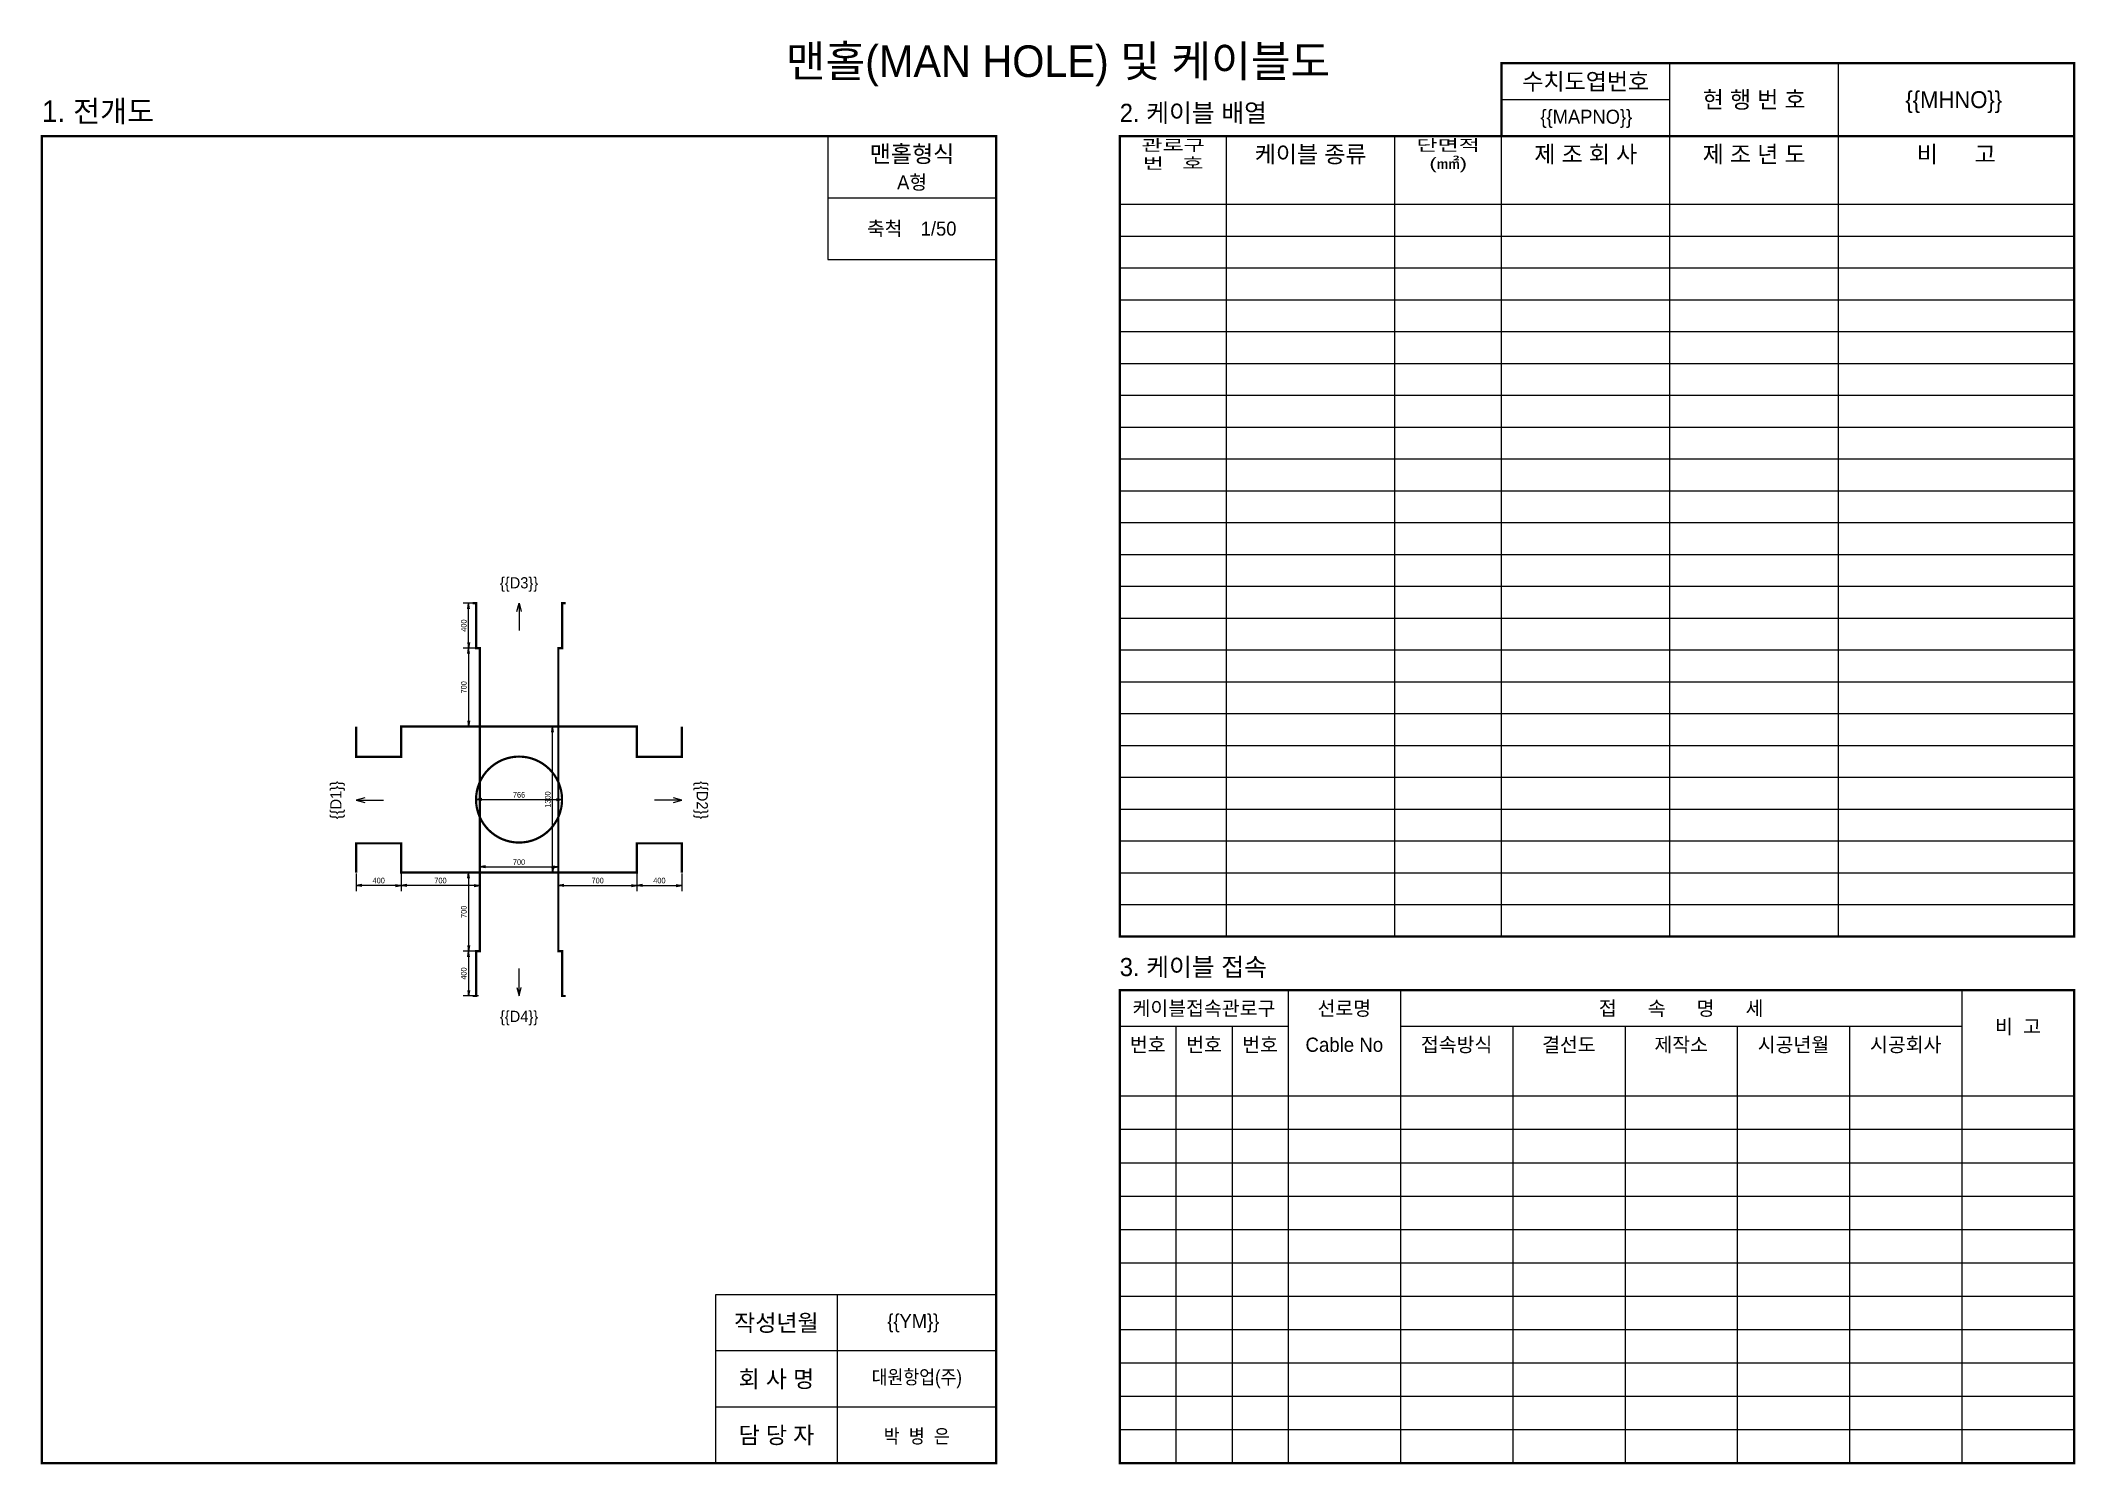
# Model space of a CAD drawing. Extents: x 135919 to 154040, y -156401 to -143717.
import ezdxf
from ezdxf.enums import TextEntityAlignment as Align

# ---------------------------------------------------------------- set-up
doc = ezdxf.new("R2010")
doc.units = 0
doc.header["$LTSCALE"] = 300
doc.linetypes.add('DASHED2', pattern=[0.375, 0.25, -0.125])
for name, color, linetype in [('arrow', 5, 'Continuous'), ('Attr', 7, 'Continuous'), ('con', 7, 'Continuous'), ('Dim', 5, 'Continuous'), ('FORM', 5, 'Continuous'), ('Form_Text', 7, 'Continuous'), ('mh', 7, 'Continuous')]:
    doc.layers.add(name, color=color, linetype=linetype)
doc.styles.add('Attr', font='')
doc.styles.add('DIM', font='')
doc.styles.add('Form_Text', font='')
doc.styles.get('Attr').set_extended_font_data('굴림')
doc.styles.get('DIM').set_extended_font_data('굴림')
doc.styles.get('Form_Text').set_extended_font_data('돋움')
doc.dimstyles.new('hjmh', dxfattribs={"dimscale": 0, "dimtxt": 50, "dimasz": 50, "dimexe": 50, "dimexo": 10, "dimgap": 17, "dimtad": 1, "dimdec": 0, "dimtxsty": 'DIM', "dimblk": 'OPEN', "dimcen": 2.5, "dimclrd": 5, "dimclre": 5, "dimclrt": 5, "dimazin": 3, "dimtfac": 10, "dimtdec": 0, "dimtmove": 2, "dimatfit": 3, "dimldrblk": 'OPEN'})

# ---------------------------------------------------------------- blocks, each defined once
blk = doc.blocks.new('_Open')
at = {"color": 0, "linetype": 'ByBlock', "lineweight": -2}
for p, q in [((-1, 0.17), (0, 0)), ((-1, -0.17), (0, 0)), ((0, 0), (-1, 0))]:
    blk.add_line(p, q, dxfattribs=at)
blk = doc.blocks.new('*D2')
at = {"layer": 'Defpoints', "color": 0, "transparency": 16777216}
for p in [(140530, -151078), (139830, -151128), (140530, -151128)]:
    blk.add_point(p, dxfattribs=at)
at = {"layer": 'Dim', "color": 5, "lineweight": -2, "transparency": 16777216}
for p, q in [((139830, -151118), (139830, -151028)), ((139880, -151078), (140480, -151078)), ((140530, -151118), (140530, -151028))]:
    blk.add_line(p, q, dxfattribs=at)
at = {"layer": 'Dim', "color": 5, "lineweight": -2, "transparency": 16777216, "xscale": 50, "yscale": 50, "zscale": 50, "rotation": 180}
blk.add_blockref('_Open', (139830, -151078), dxfattribs=at)
at = {"layer": 'Dim', "color": 5, "lineweight": -2, "transparency": 16777216, "xscale": 50, "yscale": 50, "zscale": 50}
blk.add_blockref('_Open', (140530, -151078), dxfattribs=at)
at = {"layer": 'Dim', "color": 5, "transparency": 16777216, "insert": (140180, -151035), "char_height": 50, "attachment_point": 5, "style": 'DIM'}
blk.add_mtext('\\A1;700', dxfattribs=at)
blk = doc.blocks.new('*D3')
at = {"layer": 'Defpoints', "color": 0, "transparency": 16777216}
for p in [(140479, -149828), (140520, -149828), (140530, -151128)]:
    blk.add_point(p, dxfattribs=at)
at = {"layer": 'Dim', "color": 5, "lineweight": -2, "transparency": 16777216}
for p, q in [((140510, -149828), (140429, -149828)), ((140479, -151078), (140479, -149878)), ((140520, -151128), (140429, -151128))]:
    blk.add_line(p, q, dxfattribs=at)
at = {"layer": 'Dim', "color": 5, "lineweight": -2, "transparency": 16777216, "xscale": 50, "yscale": 50, "zscale": 50}
for p, rotation in [((140479, -149828), 90), ((140479, -151128), 270)]:
    blk.add_blockref('_Open', p, dxfattribs=dict(at, rotation=rotation))
at = {"layer": 'Dim', "color": 5, "transparency": 16777216, "insert": (140436, -150478), "char_height": 50, "attachment_point": 5, "rotation": 90, "style": 'DIM'}
blk.add_mtext('\\A1;1300', dxfattribs=at)
blk = doc.blocks.new('arrow')
at = {"layer": 'Dim', "color": 0}
blk.add_line((-150, 0), (-487, 0), dxfattribs=at)
at = {"layer": 'Dim', "color": 0, "linetype": 'ByBlock'}
for p, q in [((-150, 40), (0, 0)), ((0, 0), (-150, -40)), ((0, 0), (-150, 0))]:
    blk.add_line(p, q, dxfattribs=at)
blk = doc.blocks.new('*D4')
at = {"layer": 'Defpoints', "color": 0, "transparency": 16777216}
for p in [(139797, -150478), (140563, -150478), (140563, -150478)]:
    blk.add_point(p, dxfattribs=at)
at = {"layer": 'mh', "color": 5, "lineweight": -2, "transparency": 16777216}
for p, q in [((139797, -150468), (139797, -150428)), ((139847, -150478), (140513, -150478)), ((140563, -150468), (140563, -150428))]:
    blk.add_line(p, q, dxfattribs=at)
at = {"layer": 'mh', "color": 5, "lineweight": -2, "transparency": 16777216, "xscale": 50, "yscale": 50, "zscale": 50, "rotation": 180}
blk.add_blockref('_Open', (139797, -150478), dxfattribs=at)
at = {"layer": 'mh', "color": 5, "lineweight": -2, "transparency": 16777216, "xscale": 50, "yscale": 50, "zscale": 50}
blk.add_blockref('_Open', (140563, -150478), dxfattribs=at)
at = {"layer": 'mh', "color": 5, "transparency": 16777216, "insert": (140180, -150436), "char_height": 50, "attachment_point": 5, "style": 'DIM'}
blk.add_mtext('\\A1;766', dxfattribs=at)
blk = doc.blocks.new('*D5')
at = {"layer": 'Defpoints', "color": 0, "transparency": 16777216}
for p in [(140530, -151128), (141230, -151128), (141230, -151243)]:
    blk.add_point(p, dxfattribs=at)
at = {"layer": 'Dim', "color": 5, "lineweight": -2, "transparency": 16777216}
for p, q in [((140530, -151138), (140530, -151293)), ((140580, -151243), (141180, -151243)), ((141230, -151138), (141230, -151293))]:
    blk.add_line(p, q, dxfattribs=at)
at = {"layer": 'Dim', "color": 5, "lineweight": -2, "transparency": 16777216, "xscale": 50, "yscale": 50, "zscale": 50, "rotation": 180}
blk.add_blockref('_Open', (140530, -151243), dxfattribs=at)
at = {"layer": 'Dim', "color": 5, "lineweight": -2, "transparency": 16777216, "xscale": 50, "yscale": 50, "zscale": 50}
blk.add_blockref('_Open', (141230, -151243), dxfattribs=at)
at = {"layer": 'Dim', "color": 5, "transparency": 16777216, "insert": (140880, -151200), "char_height": 50, "attachment_point": 5, "style": 'DIM'}
blk.add_mtext('\\A1;700', dxfattribs=at)
blk = doc.blocks.new('*D6')
at = {"layer": 'Defpoints', "color": 0, "transparency": 16777216}
for p in [(141230, -151128), (141630, -151128), (141630, -151243)]:
    blk.add_point(p, dxfattribs=at)
at = {"layer": 'Dim', "color": 5, "lineweight": -2, "transparency": 16777216}
for p, q in [((141230, -151138), (141230, -151293)), ((141280, -151243), (141580, -151243)), ((141630, -151138), (141630, -151293))]:
    blk.add_line(p, q, dxfattribs=at)
at = {"layer": 'Dim', "color": 5, "lineweight": -2, "transparency": 16777216, "xscale": 50, "yscale": 50, "zscale": 50, "rotation": 180}
blk.add_blockref('_Open', (141230, -151243), dxfattribs=at)
at = {"layer": 'Dim', "color": 5, "lineweight": -2, "transparency": 16777216, "xscale": 50, "yscale": 50, "zscale": 50}
blk.add_blockref('_Open', (141630, -151243), dxfattribs=at)
at = {"layer": 'Dim', "color": 5, "transparency": 16777216, "insert": (141430, -151200), "char_height": 50, "attachment_point": 5, "style": 'DIM'}
blk.add_mtext('\\A1;400', dxfattribs=at)
blk = doc.blocks.new('*D7')
at = {"layer": 'Defpoints', "color": 0, "transparency": 16777216}
for p in [(139830, -151128), (139731, -151828), (139830, -151828)]:
    blk.add_point(p, dxfattribs=at)
at = {"layer": 'Dim', "color": 5, "lineweight": -2, "transparency": 16777216}
for p, q in [((139820, -151128), (139681, -151128)), ((139731, -151178), (139731, -151778)), ((139820, -151828), (139681, -151828))]:
    blk.add_line(p, q, dxfattribs=at)
at = {"layer": 'Dim', "color": 5, "lineweight": -2, "transparency": 16777216, "xscale": 50, "yscale": 50, "zscale": 50}
for p, rotation in [((139731, -151128), 90), ((139731, -151828), 270)]:
    blk.add_blockref('_Open', p, dxfattribs=dict(at, rotation=rotation))
at = {"layer": 'Dim', "color": 5, "transparency": 16777216, "insert": (139688, -151478), "char_height": 50, "attachment_point": 5, "rotation": 90, "style": 'DIM'}
blk.add_mtext('\\A1;700', dxfattribs=at)
blk = doc.blocks.new('*D8')
at = {"layer": 'Defpoints', "color": 0, "transparency": 16777216}
for p in [(139830, -151828), (139731, -152228), (139830, -152228)]:
    blk.add_point(p, dxfattribs=at)
at = {"layer": 'Dim', "color": 5, "lineweight": -2, "transparency": 16777216}
for p, q in [((139820, -151828), (139681, -151828)), ((139731, -151878), (139731, -152178)), ((139820, -152228), (139681, -152228))]:
    blk.add_line(p, q, dxfattribs=at)
at = {"layer": 'Dim', "color": 5, "lineweight": -2, "transparency": 16777216, "xscale": 50, "yscale": 50, "zscale": 50}
for p, rotation in [((139731, -151828), 90), ((139731, -152228), 270)]:
    blk.add_blockref('_Open', p, dxfattribs=dict(at, rotation=rotation))
at = {"layer": 'Dim', "color": 5, "transparency": 16777216, "insert": (139688, -152028), "char_height": 50, "attachment_point": 5, "rotation": 90, "style": 'DIM'}
blk.add_mtext('\\A1;400', dxfattribs=at)
blk = doc.blocks.new('*D9')
at = {"layer": 'Defpoints', "color": 0, "transparency": 16777216}
for p in [(139731, -148728), (139797, -148728), (139797, -149128)]:
    blk.add_point(p, dxfattribs=at)
at = {"layer": 'Dim', "color": 5, "lineweight": -2, "transparency": 16777216}
for p, q in [((139787, -148728), (139681, -148728)), ((139731, -149078), (139731, -148778)), ((139787, -149128), (139681, -149128))]:
    blk.add_line(p, q, dxfattribs=at)
at = {"layer": 'Dim', "color": 5, "lineweight": -2, "transparency": 16777216, "xscale": 50, "yscale": 50, "zscale": 50}
for p, rotation in [((139731, -148728), 90), ((139731, -149128), 270)]:
    blk.add_blockref('_Open', p, dxfattribs=dict(at, rotation=rotation))
at = {"layer": 'Dim', "color": 5, "transparency": 16777216, "insert": (139688, -148928), "char_height": 50, "attachment_point": 5, "rotation": 90, "style": 'DIM'}
blk.add_mtext('\\A1;400', dxfattribs=at)
blk = doc.blocks.new('*D10')
at = {"layer": 'Defpoints', "color": 0, "transparency": 16777216}
for p in [(139830, -149128), (139731, -149828), (139830, -149828)]:
    blk.add_point(p, dxfattribs=at)
at = {"layer": 'Dim', "color": 5, "lineweight": -2, "transparency": 16777216}
for p, q in [((139820, -149128), (139681, -149128)), ((139731, -149178), (139731, -149778)), ((139820, -149828), (139681, -149828))]:
    blk.add_line(p, q, dxfattribs=at)
at = {"layer": 'Dim', "color": 5, "lineweight": -2, "transparency": 16777216, "xscale": 50, "yscale": 50, "zscale": 50}
for p, rotation in [((139731, -149128), 90), ((139731, -149828), 270)]:
    blk.add_blockref('_Open', p, dxfattribs=dict(at, rotation=rotation))
at = {"layer": 'Dim', "color": 5, "transparency": 16777216, "insert": (139688, -149478), "char_height": 50, "attachment_point": 5, "rotation": 90, "style": 'DIM'}
blk.add_mtext('\\A1;700', dxfattribs=at)
blk = doc.blocks.new('*D11')
at = {"layer": 'Defpoints', "color": 0, "transparency": 16777216}
for p in [(139130, -151128), (139130, -151243), (139830, -151128)]:
    blk.add_point(p, dxfattribs=at)
at = {"layer": 'Dim', "color": 5, "lineweight": -2, "transparency": 16777216}
for p, q in [((139130, -151138), (139130, -151293)), ((139780, -151243), (139180, -151243)), ((139830, -151138), (139830, -151293))]:
    blk.add_line(p, q, dxfattribs=at)
at = {"layer": 'Dim', "color": 5, "lineweight": -2, "transparency": 16777216, "xscale": 50, "yscale": 50, "zscale": 50, "rotation": 180}
blk.add_blockref('_Open', (139130, -151243), dxfattribs=at)
at = {"layer": 'Dim', "color": 5, "lineweight": -2, "transparency": 16777216, "xscale": 50, "yscale": 50, "zscale": 50}
blk.add_blockref('_Open', (139830, -151243), dxfattribs=at)
at = {"layer": 'Dim', "color": 5, "transparency": 16777216, "insert": (139480, -151200), "char_height": 50, "attachment_point": 5, "style": 'DIM'}
blk.add_mtext('\\A1;700', dxfattribs=at)
blk = doc.blocks.new('*D12')
at = {"layer": 'Defpoints', "color": 0, "transparency": 16777216}
for p in [(138730, -151128), (138730, -151243), (139130, -151128)]:
    blk.add_point(p, dxfattribs=at)
at = {"layer": 'Dim', "color": 5, "lineweight": -2, "transparency": 16777216}
for p, q in [((138730, -151138), (138730, -151293)), ((139080, -151243), (138780, -151243)), ((139130, -151138), (139130, -151293))]:
    blk.add_line(p, q, dxfattribs=at)
at = {"layer": 'Dim', "color": 5, "lineweight": -2, "transparency": 16777216, "xscale": 50, "yscale": 50, "zscale": 50, "rotation": 180}
blk.add_blockref('_Open', (138730, -151243), dxfattribs=at)
at = {"layer": 'Dim', "color": 5, "lineweight": -2, "transparency": 16777216, "xscale": 50, "yscale": 50, "zscale": 50}
blk.add_blockref('_Open', (139130, -151243), dxfattribs=at)
at = {"layer": 'Dim', "color": 5, "transparency": 16777216, "insert": (138930, -151200), "char_height": 50, "attachment_point": 5, "style": 'DIM'}
blk.add_mtext('\\A1;400', dxfattribs=at)

msp = doc.modelspace()

# ---------------------------------------------------------------- linework, layer by layer
at = {"layer": 'con', "lineweight": 0, "const_width": 20}
for points in [[(139829.9, -149828.2), (139829.9, -149128.2), (139796.9, -149128.2), (139796.9, -148728.2), (139766.2, -148728.2)], [(140529.9, -149828.2), (140529.9, -149128.2), (140562.9, -149128.2), (140562.9, -148728.2), (140593.6, -148728.2)], [(139829.9, -149828.2), (139129.9, -149828.2), (139129.9, -150098.2), (138729.9, -150098.2), (138729.9, -149828.2)], [(140529.9, -149828.2), (141229.9, -149828.2), (141229.9, -150098.2), (141629.9, -150098.2), (141629.9, -149828.2)], [(138729.9, -151128.2), (138729.9, -150868.2), (139129.9, -150868.2), (139129.9, -151128.2), (139829.9, -151128.2)], [(140529.9, -151128.2), (141229.9, -151128.2), (141229.9, -150868.2), (141629.9, -150868.2), (141629.9, -151128.2)], [(139829.9, -151128.2), (139829.9, -151828.2), (139796.9, -151828.2), (139796.9, -152228.2), (139766.2, -152228.2)], [(140529.9, -151128.2), (140529.9, -151828.2), (140562.9, -151828.2), (140562.9, -152228.2), (140593.6, -152228.2)]]:
    msp.add_lwpolyline(points, dxfattribs=at)
msp.add_lwpolyline([(140529.9, -151128.2), (140529.9, -149828.2), (139829.9, -149828.2), (139829.9, -151128.2)], close=True, dxfattribs=at)
at = {"layer": 'FORM', "linetype": 'Continuous'}
for points, const_width in [([(148929.9, -144566.2), (148929.9, -143917.9), (150429.9, -143917.9), (154029.9, -143917.9), (154029.9, -144566.2)], 20.8), ([(135929.9, -144566.2), (144429.9, -144566.2), (144429.9, -156390.2), (135929.9, -156390.2), (135929.9, -144566.2)], 20.8), ([(154029.9, -151697.7), (145529.9, -151697.7), (145529.9, -144566.2), (154029.9, -144566.2), (154029.9, -151697.7)], 20.8), ([(145529.9, -144890.4), (154029.9, -144890.4)], 0.0833), ([(145529.9, -156390.2), (154029.9, -156390.2), (154029.9, -152176.1), (145529.9, -152176.1), (145529.9, -156390.2)], 20.8), ([(154029.9, -152824.4), (145529.9, -152824.4)], 0.0833)]:
    msp.add_lwpolyline(points, dxfattribs=dict(at, const_width=const_width))
for points in [[(150429.9, -151697.7), (150429.9, -143917.9)], [(151929.9, -151697.7), (151929.9, -143917.9)], [(148929.9, -144242.1), (150429.9, -144242.1)], [(142929.9, -144566.2), (142929.9, -145116.2), (142929.9, -145666.2), (144429.9, -145666.2)], [(146479.9, -151697.7), (146479.9, -144566.2)], [(147979.9, -151697.7), (147979.9, -144566.2)], [(148929.9, -151697.7), (148929.9, -144566.2)], [(142929.9, -145116.2), (144429.9, -145116.2)], [(145529.9, -145174.2), (154029.9, -145174.2)], [(145529.9, -145457.9), (154029.9, -145457.9)], [(145529.9, -145741.5), (154029.9, -145741.5)], [(145529.9, -146025.2), (154029.9, -146025.2)], [(145529.9, -146308.8), (154029.9, -146308.8)], [(145529.9, -146592.5), (154029.9, -146592.5)], [(145529.9, -146876.1), (154029.9, -146876.1)], [(145529.9, -147159.7), (154029.9, -147159.7)], [(145529.9, -147443.4), (154029.9, -147443.4)], [(145529.9, -147727), (154029.9, -147727)], [(145529.9, -148010.7), (154029.9, -148010.7)], [(145529.9, -148294.3), (154029.9, -148294.3)], [(145529.9, -148578), (154029.9, -148578)], [(145529.9, -148861.6), (154029.9, -148861.6)], [(145529.9, -149145.3), (154029.9, -149145.3)], [(145529.9, -149428.9), (154029.9, -149428.9)], [(145529.9, -149712.6), (154029.9, -149712.6)], [(145529.9, -149996.2), (154029.9, -149996.2)], [(145529.9, -150279.8), (154029.9, -150279.8)], [(145529.9, -150563.5), (154029.9, -150563.5)], [(145529.9, -150847.1), (154029.9, -150847.1)], [(145529.9, -151130.8), (154029.9, -151130.8)], [(145529.9, -151414.4), (154029.9, -151414.4)], [(147029.9, -152176.1), (147029.9, -156390.2)], [(148029.9, -152176.1), (148029.9, -156390.2)], [(153029.9, -152176.1), (153029.9, -156390.2)], [(147029.9, -152500.2), (145529.9, -152500.2)], [(146029.9, -152500.2), (146029.9, -156390.2)], [(146529.9, -152500.2), (146529.9, -156390.2)], [(153029.9, -152500.2), (148029.9, -152500.2)], [(149029.9, -152500.2), (149029.9, -156390.2)], [(150029.9, -152500.2), (150029.9, -156390.2)], [(151029.9, -152500.2), (151029.9, -156390.2)], [(152029.9, -152500.2), (152029.9, -156390.2)], [(154029.9, -153121.7), (145529.9, -153121.7)], [(154029.9, -153418.9), (145529.9, -153418.9)], [(154029.9, -153716.1), (145529.9, -153716.1)], [(154029.9, -154013.2), (145529.9, -154013.2)], [(154029.9, -154310.4), (145529.9, -154310.4)], [(154029.9, -154607.6), (145529.9, -154607.6)], [(144429.9, -154890.2), (141929.9, -154890.2), (141929.9, -156390.2)], [(154029.9, -154904.7), (145529.9, -154904.7)], [(154029.9, -155201.9), (145529.9, -155201.9)], [(144429.9, -155390.2), (141929.9, -155390.2)], [(154029.9, -155499.1), (145529.9, -155499.1)], [(154029.9, -155796.2), (145529.9, -155796.2)], [(144429.9, -155890.2), (141929.9, -155890.2)], [(154029.9, -156093.4), (145529.9, -156093.4)]]:
    msp.add_lwpolyline(points, dxfattribs=at)
at = {"layer": 'FORM'}
msp.add_lwpolyline([(143014.1, -154890.2), (143014.1, -156390.2)], dxfattribs=at)
at = {"layer": 'mh', "linetype": 'DASHED2', "lineweight": 0, "const_width": 19.7}
msp.add_lwpolyline([(140562.9, -150478.2, 1), (139796.9, -150478.2, 1), (140562.9, -150478.2, 1)], format="xyb", dxfattribs=at)

# ---------------------------------------------------------------- block references
at = {"layer": 'arrow', "yscale": 0.5, "zscale": 0.5}
for p, xscale, rotation in [((140179.9, -148728.2), 0.5, 90), ((141629.9, -150483.2), -0.5, 180), ((140179.9, -152228.2), -0.5, 90)]:
    msp.add_blockref('arrow', p, dxfattribs=dict(at, xscale=xscale, rotation=rotation))
at = {"layer": 'arrow', "xscale": -0.5, "yscale": 0.5, "zscale": 0.5}
msp.add_blockref('arrow', (138729.9, -150483.2), dxfattribs=at)

# ---------------------------------------------------------------- texts
at = {"layer": 'Attr'}
for s, height, style, p in [('{{MHNO}}', 150, 'Attr', (152957.9, -144242.1)), ('{{MAPNO}}', 125, 'Attr', (149685.1, -144394.3)), ('A형', 125, 'Attr', (143679.9, -144978.7)), ('1/50', 125, 'Attr', (143916.4, -145391.2)), ('{{D3}}', 100, 'DIM', (140179.9, -148546.7)), ('{{D4}}', 100, 'DIM', (140179.9, -152409.8)), ('{{YM}}', 125, 'Attr', (143691.1, -155125))]:
    msp.add_text(s, height=height, dxfattribs=dict(at, style=style)).set_placement(p, align=Align.MIDDLE_CENTER)
at = {"layer": 'Attr', "style": 'DIM'}
for s, rotation, p in [('{{D1}}', 90, (138548.3, -150483.2)), ('{{D2}}', 270, (141811.5, -150483.2))]:
    msp.add_text(s, height=100, rotation=rotation, dxfattribs=at).set_placement(p, align=Align.MIDDLE_CENTER)
at = {"layer": 'Attr', "style": 'Attr', "width": 0.9}
for s, p in [('대원항업(주)', (143722.3, -155623)), ('박  병  은', (143722.3, -156150))]:
    msp.add_text(s, height=125, dxfattribs=at).set_placement(p, align=Align.MIDDLE_CENTER)
at = {"layer": 'Form_Text', "style": 'Form_Text'}
for s, height, p in [('맨홀(MAN HOLE) 및 케이블도', 281.637, (144979.9, -143899.6)), ('수치도엽번호', 150, (149679.9, -144080)), ('현 행 번 호', 150, (151179.9, -144242.1)), ('맨홀형식', 150, (143679.9, -144725.9)), ('케이블 종류', 150, (147229.9, -144728.3)), ('제 조 회 사', 150, (149679.9, -144728.3)), ('제 조 년 도', 150, (151179.9, -144728.3)), ('비      고', 150, (152979.9, -144728.3)), ('축척', 125, (143436.5, -145391.2)), ('작성년월', 150, (142472, -155140.2)), ('회 사 명', 150, (142472, -155640.2)), ('담 당 자', 150, (142472, -156140.2))]:
    msp.add_text(s, height=height, dxfattribs=at).set_placement(p, align=Align.MIDDLE_CENTER)
for s, height, p in [('1. 전개도', 191.67, (135929.9, -144441.2)), ('2. 케이블 배열', 161.94, (145529.9, -144441.2)), ('3. 케이블 접속', 161.94, (145529.9, -152051.1))]:
    msp.add_text(s, height=height, dxfattribs=at).set_placement(p)
at = {"layer": 'Form_Text', "style": 'Form_Text', "width": 1.5}
for s, p in [('관로구', (146004.9, -144647.3)), ('단면적', (148454.9, -144647.3)), ('번   호', (146004.9, -144809.4)), ('(㎟)', (148454.9, -144809.4))]:
    msp.add_text(s, height=100, dxfattribs=at).set_placement(p, align=Align.MIDDLE_CENTER)
at = {"layer": 'Form_Text', "linetype": 'Continuous', "style": 'Attr'}
for s, height, p in [('케이블접속관로구', 126.74, (146279.9, -152338.2)), ('선로명', 126.74, (147529.9, -152338.2)), ('접      속      명      세', 126.736, (150529.9, -152338.2)), ('비  고', 126.74, (153529.9, -152500.2)), ('번호', 126.74, (145779.9, -152662.3)), ('번호', 126.74, (146279.9, -152662.3)), ('번호', 126.74, (146779.9, -152662.3)), ('Cable No', 126.74, (147529.9, -152662.3)), ('접속방식', 126.74, (148529.9, -152662.3)), ('결선도', 126.74, (149529.9, -152662.3)), ('제작소', 126.74, (150529.9, -152662.3)), ('시공년월', 126.74, (151529.9, -152662.3)), ('시공회사', 126.74, (152529.9, -152662.3))]:
    msp.add_text(s, height=height, dxfattribs=at).set_placement(p, align=Align.MIDDLE_CENTER)

# ---------------------------------------------------------------- dimensions: what is measured, and where the dimension line sits
at = {"layer": 'Dim'}
for p1, p2, distance, picture, middle in [((139796.9, -149128.2), (139796.9, -148728.2), 66.2, '*D9', (139688, -148928.2)), ((139829.9, -149128.2), (139829.9, -149828.2), -99.2, '*D10', (139688, -149478.2)), ((139129.9, -151128.2), (138729.9, -151128.2), 114.8, '*D12', (138929.9, -151200.4)), ((139829.9, -151128.2), (139129.9, -151128.2), 114.8, '*D11', (139479.9, -151200.4)), ((139829.9, -151128.2), (139829.9, -151828.2), -99.2, '*D7', (139688, -151478.2)), ((140529.9, -151128.2), (141229.9, -151128.2), -114.8, '*D5', (140879.9, -151200.4)), ((141229.9, -151128.2), (141629.9, -151128.2), -114.8, '*D6', (141429.9, -151200.4)), ((139829.9, -151828.2), (139829.9, -152228.2), -99.2, '*D8', (139688, -152028.2))]:
    dim = msp.add_aligned_dim(p1=p1, p2=p2, distance=distance, dimstyle='hjmh', override={"dimscale": 1}, dxfattribs=at)
    dim.commit()
    dim.dimension.update_dxf_attribs({"geometry": picture, "text_midpoint": middle})
for base, p1, p2, angle, picture, middle in [((140479.1, -149828.2), (140529.9, -151128.2), (140519.9, -149828.2), 90, '*D3', (140436.4, -150478.2)), ((140529.9, -151078.1), (139829.9, -151128.2), (140529.9, -151128.2), 180, '*D2', (140179.9, -151035.5))]:
    dim = msp.add_linear_dim(base=base, p1=p1, p2=p2, angle=angle, dimstyle='hjmh', override={"dimscale": 1}, dxfattribs=at)
    dim.commit()
    dim.dimension.update_dxf_attribs({"geometry": picture, "text_midpoint": middle})
at = {"layer": 'mh', "color": 1}
dim = msp.add_aligned_dim(p1=(139796.9, -150478.2), p2=(140562.9, -150478.2), distance=0, dimstyle='hjmh', override={"dimscale": 1}, dxfattribs=at)
dim.commit()
dim.dimension.update_dxf_attribs({"geometry": '*D4', "text_midpoint": (140179.9, -150435.6)})

doc.saveas('drawing.dxf')
